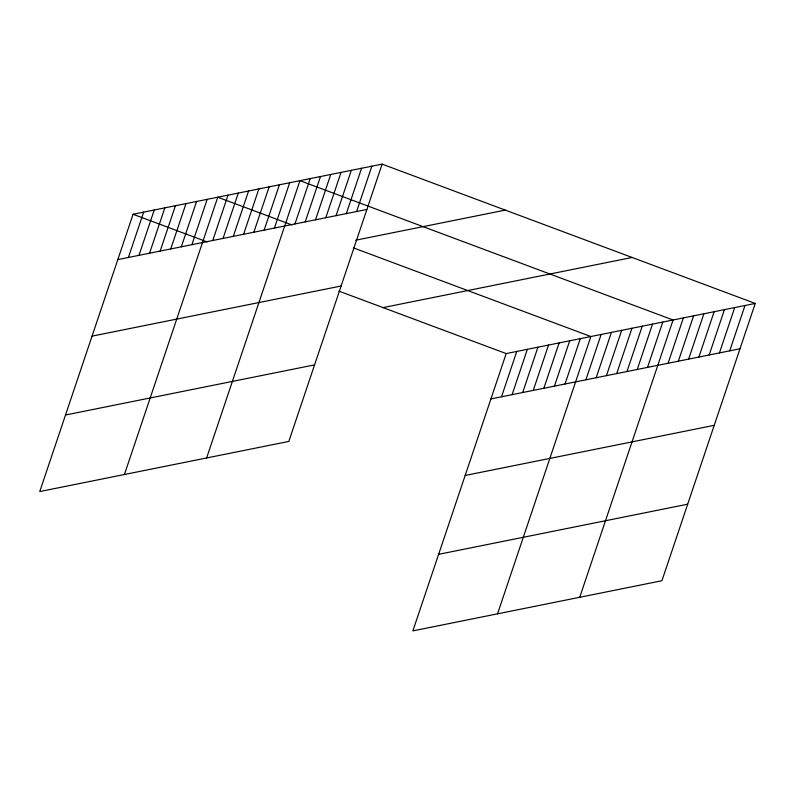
<?xml version="1.0" encoding="UTF-8"?>
<svg xmlns="http://www.w3.org/2000/svg" width="795" height="795" viewBox="0 0 795 795"><rect width="100%" height="100%" fill="white"/><g stroke="black" fill="none" stroke-linecap="round" stroke-linejoin="round"><path stroke-width="1.19" d="M382.137 164.118L133.073 214.262L39.75 491.558L288.814 441.424L382.137 164.118L755.25 303.442L661.927 580.738L412.863 630.882L506.186 353.576L755.25 303.442M128.402 257.471L143.656 212.126M138.986 255.334L154.24 209.999M149.569 253.208L164.833 207.863M160.153 251.081L175.417 205.736M170.736 248.944L186 203.6M181.33 246.818L196.584 201.473M191.913 244.681L207.167 199.346M124.427 474.516L217.751 197.21L291.854 224.886M212.772 240.488L228.026 195.143M223.047 238.421L238.301 193.076M233.323 236.344L248.577 191.009M243.588 234.277L258.852 188.942M253.863 232.21L269.127 186.875M264.139 230.143L279.403 184.798M274.414 228.076L289.668 182.731M206.62 457.97L299.944 180.664L673.057 319.988L579.734 597.284M294.965 223.942L310.219 178.597M305.23 221.875L320.494 176.53M315.506 219.798L330.77 174.463M325.781 217.731L341.045 172.396M336.056 215.664L351.32 170.329M346.332 213.597L361.586 168.252M356.607 211.53L371.861 166.185M501.516 396.784L516.77 351.45M512.099 394.658L527.353 349.313M522.683 392.521L537.937 347.186M533.266 390.395L548.53 345.05M543.85 388.268L559.114 342.923M554.433 386.132L569.697 340.787M565.026 384.005L580.28 338.66M497.541 613.829L590.864 336.533L353.338 247.841M585.885 379.801L601.139 334.466M596.161 377.734L611.415 332.389M606.426 375.667L621.69 330.322M616.701 373.6L631.965 328.255M626.977 371.533L642.241 326.189M637.252 369.466L652.506 324.122M647.528 367.389L662.782 322.055M668.078 363.255L683.332 317.921M678.344 361.188L693.608 315.844M688.619 359.121L703.883 313.777M698.894 357.054L714.158 311.71M709.17 354.987L724.424 309.643M719.445 352.92L734.699 307.576M729.721 350.843L744.975 305.509M117.809 259.597L366.883 209.463M355.723 240.199L505.262 210.099M92.051 336.146L341.115 286.011M383.061 307.605L632.124 257.461M65.508 415.01L314.572 364.875M490.922 398.921L739.986 348.776M465.164 475.47L714.228 425.325M438.621 554.334L687.685 504.199M133.073 214.262L207.177 241.928M338.889 291.109L506.186 353.576"/></g></svg>
